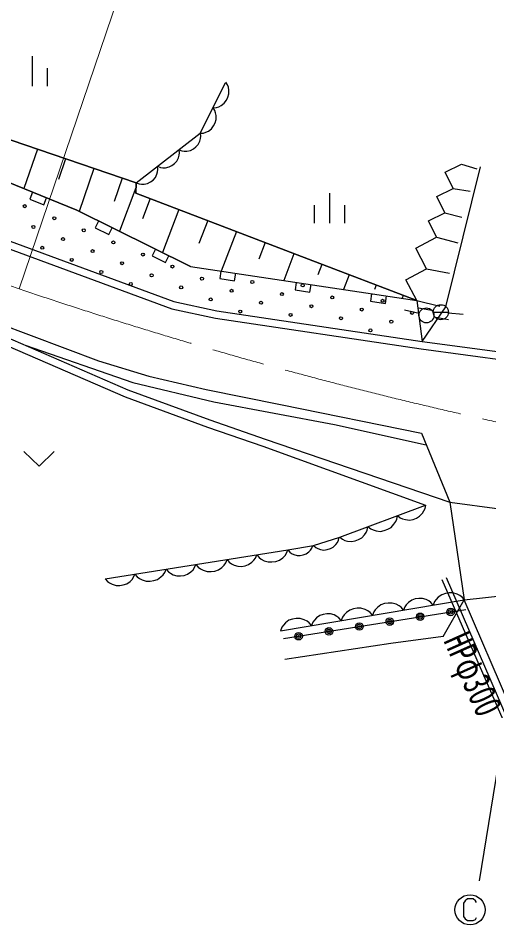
# Model space of a CAD drawing. Units: millimetres, scale not verified. Extents: x 40000 to 680000, y 20000 to 380000.
# Drawn here: x 140068 to 171363, y 258314 to 318585 of the extents above; entities that cross this region are included whole.
import ezdxf
from ezdxf.enums import TextEntityAlignment as Align

# ---------------------------------------------------------------- set-up
doc = ezdxf.new("R2010")
doc.units = ezdxf.units.MM
doc.header["$LTSCALE"] = 1000
doc.linetypes.add('CHAIN', pattern=[18.5, 12, -1.5, 3.5, -1.5])
for name, color, linetype, lineweight in [('M-BGD', 7, 'Continuous', 25), ('M-BMK', 2, 'CHAIN', 13), ('M-BMK-HTXT', 7, 'Continuous', 13), ('M-STR-HTXT', 7, 'Continuous', 13), ('M-STR-STRC', 7, 'Continuous', 25)]:
    doc.layers.add(name, color=color, linetype=linetype, lineweight=lineweight)
doc.styles.add('ＭＳ ゴシック', font='')
doc.styles.get('ＭＳ ゴシック').set_extended_font_data('MS Gothic')

msp = doc.modelspace()

# ---------------------------------------------------------------- linework, layer by layer
at = {"layer": 'M-BGD'}
for p, q in [((141003, 316061), (141003, 314061)), ((142003, 315261), (142003, 314061)), ((152177, 310929), (153860, 314293)), ((153996, 314141), (153877, 314328)), ((154047, 313988), (153996, 314141)), ((154013, 313325), (154081, 313546)), ((154081, 313801), (154047, 313988)), ((154081, 313546), (154081, 313801)), ((153571, 312782), (153775, 312934)), ((153775, 312934), (153911, 313121)), ((153911, 313121), (154013, 313325)), ((153027, 312629), (153248, 312646)), ((153146, 312442), (153027, 312629)), ((153197, 312289), (153146, 312442)), ((153231, 312102), (153197, 312289)), ((153248, 312646), (153401, 312697)), ((153401, 312697), (153571, 312782)), ((134783, 312103), (147914, 307636)), ((147914, 307636), (134783, 312103)), ((153061, 311422), (153163, 311626)), ((153163, 311626), (153231, 311847)), ((153231, 311847), (153231, 312102)), ((152551, 310997), (152721, 311082)), ((152721, 311082), (152925, 311235)), ((152925, 311235), (153061, 311422)), ((147914, 307636), (152177, 310929)), ((152040, 310186), (152145, 310404)), ((152145, 310404), (152193, 310577)), ((152177, 310929), (152398, 310946)), ((152213, 310729), (152188, 310938)), ((152193, 310577), (152213, 310729)), ((152398, 310946), (152551, 310997)), ((134036, 309879), (143978, 305813)), ((143978, 305813), (134036, 309879)), ((141348, 309870), (140458, 307253)), ((150788, 309629), (150763, 309837)), ((150763, 309837), (150959, 309761)), ((151527, 309790), (151720, 309894)), ((151720, 309894), (151891, 310026)), ((151891, 310026), (152040, 310186)), ((143224, 309232), (142760, 307866)), ((150616, 309086), (150720, 309304)), ((150720, 309304), (150768, 309477)), ((150768, 309477), (150788, 309629)), ((150959, 309761), (151110, 309741)), ((151110, 309741), (151290, 309744)), ((151290, 309744), (151527, 309790)), ((145100, 308594), (144129, 305738)), ((149363, 308528), (149338, 308737)), ((149338, 308737), (149534, 308660)), ((149534, 308660), (149686, 308641)), ((149686, 308641), (149866, 308643)), ((149866, 308643), (150103, 308690)), ((150103, 308690), (150296, 308793)), ((150296, 308793), (150467, 308926)), ((150467, 308926), (150616, 309086)), ((168464, 308354), (169554, 308885)), ((168496, 299397), (170800, 308698)), ((169554, 308885), (170554, 308563)), ((149042, 307825), (149191, 307986)), ((149191, 307986), (149296, 308203)), ((149296, 308203), (149344, 308377)), ((149344, 308377), (149363, 308528)), ((168995, 307265), (168464, 308354)), ((146976, 307956), (146448, 306404)), ((147914, 307636), (147895, 306957)), ((147895, 306957), (147914, 307636)), ((147914, 307636), (148109, 307560)), ((148109, 307560), (148261, 307541)), ((148261, 307541), (148441, 307543)), ((148441, 307543), (148678, 307590)), ((148678, 307590), (148871, 307693)), ((148871, 307693), (149042, 307825)), ((131311, 306782), (150428, 299742)), ((141030, 307019), (140841, 306556)), ((147904, 307297), (146800, 304416)), ((147895, 306957), (159361, 302561)), ((159361, 302561), (147895, 306957)), ((160759, 306960), (160759, 304960)), ((167905, 306734), (168995, 307265)), ((168995, 307265), (170114, 307080)), ((131141, 306312), (150288, 299261)), ((140841, 306556), (141766, 306177)), ((141766, 306177), (141956, 306640)), ((148850, 306591), (148336, 305250)), ((168436, 305644), (167905, 306734)), ((143978, 305813), (151531, 302074)), ((151531, 302074), (143978, 305813)), ((150761, 305858), (149665, 302998)), ((159759, 306160), (159759, 304960)), ((161759, 306160), (161759, 304960)), ((167346, 305113), (168436, 305644)), ((168436, 305644), (169564, 305350)), ((145418, 305100), (145197, 304652)), ((152672, 305125), (152090, 303606)), ((167877, 304024), (167346, 305113)), ((145197, 304652), (146093, 304208)), ((146093, 304208), (146315, 304656)), ((154583, 304393), (153577, 301767)), ((166498, 303298), (167877, 304024)), ((167877, 304024), (169289, 303647)), ((149195, 303231), (148973, 302782)), ((156495, 303660), (156072, 302558)), ((167224, 301919), (166498, 303298)), ((148973, 302782), (149869, 302339)), ((149869, 302339), (150091, 302787)), ((158406, 302927), (157722, 301144)), ((159361, 302561), (166571, 299814)), ((166571, 299814), (159361, 302561)), ((151531, 302074), (166571, 299814)), ((160262, 302218), (160000, 301529)), ((153543, 301772), (153469, 301277)), ((154458, 301128), (154532, 301623)), ((162065, 301531), (161690, 300547)), ((165845, 301193), (167224, 301919)), ((167224, 301919), (168740, 301642)), ((153469, 301277), (154458, 301128)), ((158556, 301018), (158482, 300524)), ((159471, 300375), (159546, 300869)), ((163867, 300844), (163755, 300549)), ((166571, 299814), (165845, 301193)), ((158482, 300524), (159471, 300375)), ((163570, 300265), (163495, 299770)), ((165670, 300157), (165595, 299960)), ((150428, 299742), (153278, 299124)), ((163495, 299770), (164484, 299621)), ((164484, 299621), (164559, 300116)), ((166571, 299814), (168108, 299445)), ((166571, 299814), (166939, 297088)), ((136800, 299037), (145408, 295797)), ((150288, 299261), (153188, 298632)), ((153278, 299124), (166939, 297088)), ((166724, 298941), (165750, 299171)), ((167678, 299127), (166694, 299305)), ((166939, 297088), (168496, 299397)), ((167670, 299038), (168670, 299037)), ((168668, 298994), (169664, 298906)), ((136695, 298506), (147364, 293874)), ((153188, 298632), (166869, 296592)), ((167702, 298736), (168686, 298555)), ((136493, 298049), (147179, 293410)), ((140531, 296841), (147699, 294359)), ((166869, 296592), (174805, 295528)), ((166939, 297088), (173157, 296254)), ((145408, 295797), (148766, 294779)), ((148766, 294779), (152564, 293901)), ((147699, 294359), (153068, 293090)), ((147364, 293874), (152811, 291878)), ((152564, 293901), (157503, 292904)), ((147179, 293410), (152648, 291406)), ((153068, 293090), (161100, 291567)), ((157503, 292904), (166884, 290991)), ((152811, 291878), (156494, 290605)), ((152648, 291406), (156333, 290132)), ((161100, 291567), (167199, 290231)), ((156494, 290605), (168779, 286421)), ((166884, 290991), (168779, 286421)), ((156333, 290132), (167153, 286218)), ((140458, 289773), (141458, 288812)), ((141458, 288812), (142459, 289773)), ((168779, 286421), (172071, 285969)), ((168779, 286421), (169718, 279915)), ((161446, 284089), (167153, 286218)), ((166941, 285669), (167049, 285838)), ((167049, 285838), (167119, 285992)), ((167119, 285992), (167162, 286222)), ((165056, 284943), (165169, 285119)), ((165169, 285119), (165243, 285282)), ((165243, 285282), (165288, 285522)), ((165288, 285522), (165470, 285377)), ((165470, 285377), (165625, 285306)), ((165625, 285306), (165816, 285250)), ((165816, 285250), (166083, 285221)), ((166083, 285221), (166322, 285268)), ((166322, 285268), (166547, 285352)), ((166547, 285352), (166758, 285473)), ((166758, 285473), (166941, 285669)), ((163207, 284405), (163277, 284559)), ((163277, 284559), (163320, 284788)), ((163320, 284788), (163511, 284636)), ((163511, 284636), (163673, 284562)), ((163673, 284562), (163875, 284502)), ((163875, 284502), (164155, 284472)), ((164155, 284472), (164406, 284521)), ((164406, 284521), (164642, 284609)), ((164642, 284609), (164864, 284737)), ((164864, 284737), (165056, 284943)), ((159699, 283536), (161446, 284089)), ((161297, 283740), (161367, 283876)), ((161367, 283876), (161415, 284080)), ((161446, 284089), (161628, 283944)), ((161628, 283944), (161782, 283873)), ((162480, 283835), (162705, 283919)), ((162705, 283919), (162916, 284040)), ((162916, 284040), (163099, 284236)), ((163099, 284236), (163207, 284405)), ((157996, 283238), (159699, 283536)), ((159516, 283228), (159599, 283346)), ((159599, 283346), (159670, 283531)), ((159699, 283536), (159857, 283397)), ((159857, 283397), (159992, 283327)), ((159992, 283327), (160162, 283267)), ((160618, 283260), (160824, 283326)), ((160824, 283326), (161019, 283425)), ((161019, 283425), (161192, 283593)), ((161192, 283593), (161297, 283740)), ((161782, 283873), (161974, 283817)), ((161974, 283817), (162241, 283788)), ((162241, 283788), (162480, 283835)), ((145857, 281323), (157996, 283238)), ((155747, 282559), (155846, 282696)), ((155846, 282696), (155934, 282913)), ((155934, 282913), (156091, 282725)), ((156091, 282725), (156235, 282620)), ((157436, 282554), (157666, 282718)), ((157666, 282718), (157812, 282869)), ((157812, 282869), (157917, 283013)), ((157917, 283013), (158008, 283240)), ((157996, 283238), (158125, 283088)), ((158125, 283088), (158243, 283005)), ((158243, 283005), (158395, 282928)), ((158395, 282928), (158614, 282863)), ((158614, 282863), (158820, 282864)), ((158820, 282864), (159021, 282899)), ((159021, 282899), (159217, 282968)), ((159217, 282968), (159400, 283104)), ((159400, 283104), (159516, 283228)), ((160162, 283267), (160401, 283229)), ((160401, 283229), (160618, 283260)), ((151796, 282057), (151883, 282274)), ((151883, 282274), (152040, 282086)), ((152040, 282086), (152184, 281981)), ((153386, 281915), (153615, 282079)), ((153615, 282079), (153761, 282230)), ((153761, 282230), (153866, 282374)), ((153866, 282374), (153958, 282601)), ((153958, 282601), (154108, 282422)), ((154108, 282422), (154245, 282322)), ((154245, 282322), (154422, 282229)), ((154422, 282229), (154677, 282147)), ((154677, 282147), (154921, 282145)), ((154921, 282145), (155158, 282183)), ((155158, 282183), (155389, 282260)), ((155389, 282260), (155607, 282416)), ((155607, 282416), (155747, 282559)), ((156235, 282620), (156421, 282522)), ((156421, 282522), (156689, 282436)), ((156689, 282436), (156945, 282434)), ((156945, 282434), (157194, 282474)), ((157194, 282474), (157436, 282554)), ((147745, 281418), (147833, 281635)), ((147833, 281635), (147990, 281447)), ((149564, 281440), (149711, 281591)), ((149711, 281591), (149815, 281735)), ((149815, 281735), (149907, 281962)), ((149907, 281962), (150057, 281783)), ((150057, 281783), (150194, 281683)), ((150194, 281683), (150371, 281589)), ((150371, 281589), (150627, 281508)), ((150627, 281508), (150870, 281506)), ((150870, 281506), (151107, 281544)), ((151107, 281544), (151338, 281621)), ((151338, 281621), (151557, 281777)), ((151557, 281777), (151696, 281920)), ((151696, 281920), (151796, 282057)), ((152184, 281981), (152370, 281883)), ((152370, 281883), (152639, 281797)), ((152639, 281797), (152894, 281795)), ((152894, 281795), (153143, 281834)), ((153143, 281834), (153386, 281915)), ((145857, 281323), (146006, 281144)), ((146006, 281144), (146144, 281044)), ((146144, 281044), (146320, 280950)), ((146320, 280950), (146576, 280869)), ((146576, 280869), (146820, 280867)), ((146820, 280867), (147057, 280905)), ((147057, 280905), (147288, 280982)), ((147288, 280982), (147506, 281137)), ((147506, 281137), (147645, 281281)), ((147645, 281281), (147745, 281418)), ((147990, 281447), (148134, 281342)), ((148134, 281342), (148319, 281244)), ((148319, 281244), (148588, 281158)), ((148588, 281158), (148844, 281156)), ((148844, 281156), (149093, 281195)), ((149093, 281195), (149335, 281276)), ((149335, 281276), (149564, 281440)), ((168247, 281278), (172286, 271963)), ((168522, 281398), (172562, 272082)), ((168231, 280262), (168003, 280096)), ((168473, 280345), (168231, 280262)), ((168721, 280386), (168473, 280345)), ((168977, 280387), (168721, 280386)), ((169246, 280304), (168977, 280387)), ((169433, 280208), (169246, 280304)), ((169718, 279915), (173098, 280285)), ((157506, 277866), (169718, 279915)), ((164428, 279666), (164187, 279583)), ((164677, 279708), (164428, 279666)), ((164933, 279708), (164677, 279708)), ((165202, 279626), (164933, 279708)), ((166014, 279740), (165876, 279595)), ((166231, 279898), (166014, 279740)), ((166461, 279977), (166231, 279898)), ((166698, 280017), (166461, 279977)), ((166942, 280017), (166698, 280017)), ((167198, 279938), (166942, 280017)), ((167376, 279846), (167198, 279938)), ((167514, 279748), (167376, 279846)), ((167665, 279570), (167514, 279748)), ((167755, 279798), (167665, 279570)), ((167858, 279944), (167755, 279798)), ((168003, 280096), (167858, 279944)), ((168333, 277481), (169718, 279915)), ((169578, 280104), (169433, 280208)), ((169737, 279918), (169578, 280104)), ((173014, 272243), (169718, 279915)), ((157702, 277338), (169827, 279278)), ((161888, 279070), (161743, 278918)), ((162115, 279236), (161888, 279070)), ((162357, 279319), (162115, 279236)), ((162606, 279361), (162357, 279319)), ((162861, 279361), (162606, 279361)), ((163131, 279278), (162861, 279361)), ((163317, 279182), (163131, 279278)), ((163462, 279078), (163317, 279182)), ((163621, 278892), (163462, 279078)), ((163711, 279120), (163621, 278892)), ((163814, 279265), (163711, 279120)), ((163959, 279417), (163814, 279265)), ((164187, 279583), (163959, 279417)), ((165389, 279529), (165202, 279626)), ((165534, 279426), (165389, 279529)), ((165693, 279240), (165534, 279426)), ((165778, 279457), (165693, 279240)), ((165876, 279595), (165778, 279457)), ((158071, 278558), (157843, 278392)), ((158313, 278641), (158071, 278558)), ((158561, 278682), (158313, 278641)), ((158817, 278683), (158561, 278682)), ((159086, 278600), (158817, 278683)), ((159273, 278504), (159086, 278600)), ((159418, 278400), (159273, 278504)), ((159761, 278569), (159662, 278431)), ((159899, 278714), (159761, 278569)), ((160116, 278872), (159899, 278714)), ((160346, 278951), (160116, 278872)), ((160583, 278991), (160346, 278951)), ((160826, 278991), (160583, 278991)), ((161082, 278913), (160826, 278991)), ((161260, 278821), (161082, 278913)), ((161398, 278722), (161260, 278821)), ((161550, 278545), (161398, 278722)), ((161639, 278773), (161550, 278545)), ((161743, 278918), (161639, 278773)), ((157595, 278094), (157506, 277866)), ((157699, 278239), (157595, 278094)), ((157843, 278392), (157699, 278239)), ((159577, 278214), (159418, 278400)), ((159662, 278431), (159577, 278214)), ((168333, 277481), (164856, 277006)), ((164856, 277006), (157788, 275959))]:
    msp.add_line(p, q, dxfattribs=at)
for centre, radius in [((140508, 306086), 100), ((142472, 305283), 100), ((141088, 304703), 100), ((144435, 304480), 100), ((143052, 303899), 100), ((146399, 303677), 100), ((141668, 303319), 100), ((145016, 303096), 100), ((143632, 302516), 100), ((148363, 302873), 100), ((146980, 302293), 100), ((150327, 302070), 100), ((145596, 301713), 100), ((148943, 301490), 100), ((152291, 301267), 100), ((147560, 300910), 100), ((150907, 300687), 100), ((155638, 301044), 100), ((158985, 300821), 100), ((154254, 300464), 100), ((157602, 300241), 100), ((152871, 299884), 100), ((156218, 299661), 100), ((160949, 300018), 100), ((164296, 299795), 100), ((154835, 299080), 100), ((158182, 298858), 100), ((159565, 299438), 100), ((162913, 299215), 100), ((166260, 298992), 100), ((167211, 298826), 500), ((168170, 299038), 500), ((161529, 298635), 100), ((164877, 298412), 100), ((163493, 297832), 100), ((168817, 279116), 250), ((168817, 279116), 150), ((168817, 279116), 50), ((164775, 278470), 250), ((164775, 278470), 150), ((164775, 278470), 50), ((166796, 278793), 250), ((166796, 278793), 150), ((166796, 278793), 50), ((160734, 277823), 250), ((160734, 277823), 150), ((160734, 277823), 50), ((162755, 278146), 250), ((162755, 278146), 150), ((162755, 278146), 50), ((158713, 277500), 250), ((158713, 277500), 150), ((158713, 277500), 50)]:
    msp.add_circle(centre, radius, dxfattribs=at)
at = {"layer": 'M-BMK'}
msp.add_line((121317, 306967), (140134, 300589), dxfattribs=at)
msp.add_arc((236453, 584761), 300052, 251.27596, 257.92715, dxfattribs=at)
at = {"layer": 'M-BMK-HTXT'}
msp.add_line((149733, 328911), (140134, 300589), dxfattribs=at)
at = {"layer": 'M-STR-STRC'}
for p, q in [((175161, 288624), (170711, 261239)), ((169791, 259914), (169671, 259754)), ((169791, 259914), (169671, 259754)), ((169951, 260034), (169791, 259914)), ((169951, 260034), (169791, 259914)), ((170311, 260034), (169951, 260034)), ((170311, 260034), (169951, 260034)), ((170471, 259914), (170311, 260034)), ((170471, 259914), (170311, 260034)), ((170551, 259794), (170471, 259914)), ((170551, 259794), (170471, 259914)), ((169671, 259754), (169671, 258874)), ((169671, 259754), (169671, 258874)), ((169671, 258874), (169791, 258714)), ((169671, 258874), (169791, 258714)), ((169791, 258714), (169951, 258594)), ((169791, 258714), (169951, 258594)), ((169951, 258594), (170311, 258594)), ((169951, 258594), (170311, 258594)), ((170311, 258594), (170471, 258674)), ((170311, 258594), (170471, 258674)), ((170471, 258674), (170551, 258794)), ((170471, 258674), (170551, 258794))]:
    msp.add_line(p, q, dxfattribs=at)
msp.add_circle((170111, 259314), 1000, dxfattribs=at)
msp.add_circle((170111, 259314), 1000, dxfattribs=at)

# ---------------------------------------------------------------- texts
at = {"layer": 'M-STR-HTXT', "style": 'ＭＳ ゴシック', "width": 0.7}
msp.add_text('HPφ300', height=1833, rotation=294.093, dxfattribs=at).set_placement((167824, 276977), align=Align.BOTTOM_LEFT)

doc.saveas('drawing.dxf')
